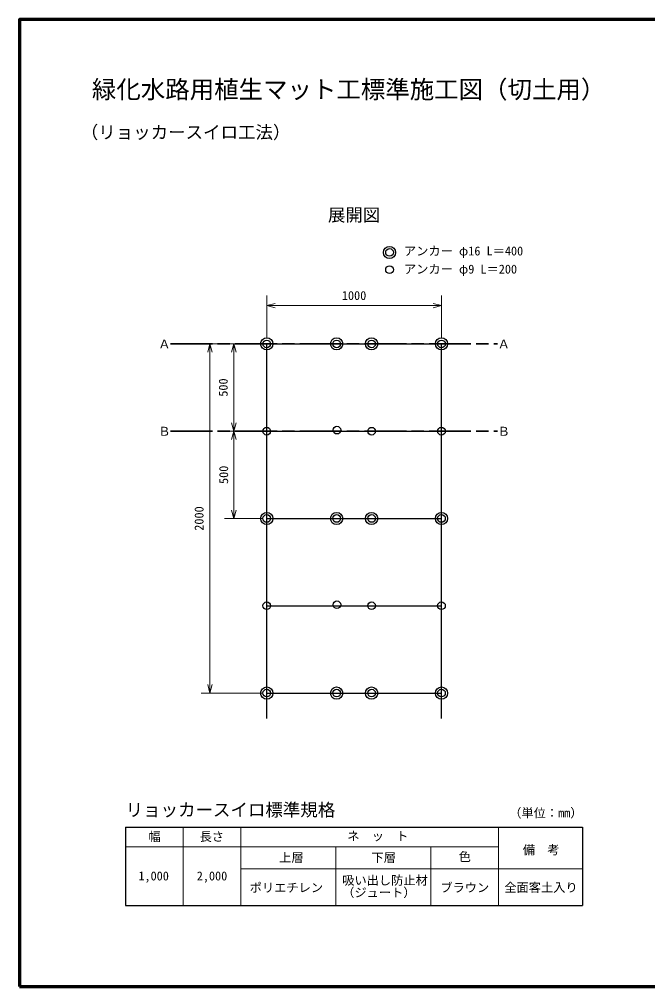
# Model space of a CAD drawing. Units: millimetres, scale not verified. Extents: x 200 to 8201, y 200 to 5823.
# Drawn here: x 200 to 3796, y 200 to 5740 of the extents above; entities that cross this region are included whole.
import ezdxf
from ezdxf.enums import TextEntityAlignment as Align

# ---------------------------------------------------------------- set-up
doc = ezdxf.new("R2010")
doc.units = ezdxf.units.MM
doc.header["$LTSCALE"] = 20
doc.linetypes.add('CHAIN', pattern=[18.5, 12, -1.5, 3.5, -1.5])
for name, color, linetype, lineweight in [('C-BMK', 3, 'CHAIN', 35), ('C-MTR-FRAM', 5, 'Continuous', 25), ('C-MTR-LINE', 5, 'Continuous', 13), ('C-STR', 7, 'Continuous', 25), ('C-STR-DIM', 1, 'Continuous', 13), ('C-STR-TXT', 7, 'Continuous', 25), ('C-TTL', 2, 'Continuous', 70)]:
    doc.layers.add(name, color=color, linetype=linetype, lineweight=lineweight)
for name, color, linetype in [('C-BMK-TXT', 3, 'Continuous'), ('C-MTR', 5, 'Continuous'), ('C-MTR-TXT', 5, 'Continuous'), ('C-TTL-TXT', 7, 'Continuous')]:
    doc.layers.add(name, color=color, linetype=linetype)
doc.styles.add('ＭＳ ゴシック', font='')
doc.styles.get('ＭＳ ゴシック').set_extended_font_data('MS Gothic')

msp = doc.modelspace()

# ---------------------------------------------------------------- linework, layer by layer
at = {"layer": 'C-BMK'}
for p, q in [((1065.08, 3881.35), (2937.69, 3881.35)), ((1065.08, 3381.35), (2937.69, 3381.35))]:
    msp.add_line(p, q, dxfattribs=at)
at = {"layer": 'C-MTR-FRAM'}
for p, q in [((808.31, 1114.1), (808.31, 664.1)), ((808.31, 1114.1), (3423.82, 1114.1)), ((3423.82, 1114.1), (3423.82, 664.1)), ((808.31, 664.1), (3423.82, 664.1))]:
    msp.add_line(p, q, dxfattribs=at)
at = {"layer": 'C-MTR-LINE'}
for p, q in [((1138.31, 1114.1), (1138.31, 664.1)), ((1468.31, 1114.1), (1468.31, 664.1)), ((2942.25, 1114.1), (2942.25, 664.1)), ((808.31, 1000.79), (2942.25, 1000.79)), ((2012.23, 1000.79), (2012.23, 664.1)), ((2556.15, 1000.79), (2556.15, 664.1)), ((1468.31, 874.07), (2942.25, 874.07)), ((2942.25, 875.07), (3423.82, 875.07))]:
    msp.add_line(p, q, dxfattribs=at)
at = {"layer": 'C-STR'}
for p, q in [((1616.07, 3881.35), (2616.07, 3881.35)), ((1616.07, 1735.99), (1616.07, 3881.35)), ((2616.07, 1735.99), (2616.07, 3881.35)), ((1616.07, 3381.35), (2616.07, 3381.35)), ((1616.07, 2881.35), (2616.07, 2881.35)), ((1616.07, 2381.35), (2616.07, 2381.35)), ((1616.07, 1881.35), (2616.07, 1881.35))]:
    msp.add_line(p, q, dxfattribs=at)
for centre, radius in [((1616.07, 3881.35), 35), ((1616.07, 3881.35), 22), ((2016.07, 3881.35), 35), ((2016.07, 3881.35), 22), ((2216.07, 3881.35), 35), ((2216.07, 3881.35), 22), ((2616.07, 3881.35), 35), ((2616.07, 3881.35), 22), ((1616.07, 3381.35), 22), ((2017.42, 3387.32), 22), ((2216.07, 3381.35), 22), ((2616.07, 3381.35), 22), ((1616.07, 2881.35), 35), ((1616.07, 2881.35), 22), ((2016.07, 2881.35), 35), ((2016.07, 2881.35), 22), ((2216.07, 2881.35), 35), ((2216.07, 2881.35), 22), ((2616.07, 2881.35), 35), ((2616.07, 2881.35), 22), ((1616.07, 2381.35), 22), ((2017.42, 2387.32), 22), ((2216.07, 2381.35), 22), ((2616.07, 2381.35), 22), ((1616.07, 1881.35), 35), ((1616.07, 1881.35), 22), ((2016.07, 1881.35), 35), ((2016.07, 1881.35), 22), ((2216.07, 1881.35), 35), ((2216.07, 1881.35), 22), ((2616.07, 1881.35), 35), ((2616.07, 1881.35), 22)]:
    msp.add_circle(centre, radius, dxfattribs=at)
at = {"layer": 'C-STR-DIM'}
for p, q in [((1616.07, 3911.35), (1616.07, 4158.06)), ((2616.07, 3911.35), (2616.07, 4158.06)), ((1616.07, 4100.35), (1664.36, 4113.29)), ((1616.07, 4100.35), (1616.07, 4066.06)), ((1616.07, 4100.35), (1664.36, 4087.41)), ((1616.07, 4100.35), (2616.07, 4100.35)), ((2616.07, 4100.35), (2567.77, 4113.29)), ((2616.07, 4100.35), (2567.77, 4087.41)), ((2616.07, 4100.35), (2616.07, 4066.06)), ((1241.17, 3881.35), (1467.59, 3881.35)), ((1290.8, 3881.35), (1277.86, 3833.05)), ((1290.8, 3881.35), (1303.74, 3833.05)), ((1290.8, 3881.35), (1290.8, 1881.35)), ((1594.2, 3881.35), (1374.2, 3881.35)), ((1427.59, 3881.35), (1414.65, 3833.05)), ((1427.59, 3881.35), (1440.53, 3833.05)), ((1427.59, 3381.35), (1427.59, 3881.35)), ((1434.2, 3881.35), (1467.59, 3881.35)), ((1594.2, 3381.35), (1374.2, 3381.35)), ((1427.59, 3381.35), (1414.65, 3429.64)), ((1427.59, 3381.35), (1414.65, 3333.05)), ((1427.59, 3381.35), (1440.53, 3429.64)), ((1427.59, 2881.35), (1427.59, 3381.35)), ((1427.59, 3381.35), (1440.53, 3333.05)), ((1434.2, 3381.35), (1467.59, 3381.35)), ((1594.2, 2881.35), (1374.2, 2881.35)), ((1427.59, 2881.35), (1414.65, 2929.64)), ((1427.59, 2881.35), (1440.53, 2929.64)), ((1434.2, 2881.35), (1467.59, 2881.35)), ((1290.8, 1881.35), (1277.86, 1929.64)), ((1290.8, 1881.35), (1303.74, 1929.64)), ((1467.59, 1881.35), (1241.17, 1881.35)), ((1301.64, 1881.35), (1330.8, 1881.35)), ((1594.2, 1881.35), (1374.2, 1881.35))]:
    msp.add_line(p, q, dxfattribs=at)
at = {"layer": 'C-STR-TXT'}
for centre, radius in [((2318.84, 4404.99), 35), ((2318.84, 4404.99), 22), ((2318.84, 4306.08), 22)]:
    msp.add_circle(centre, radius, dxfattribs=at)
at = {"layer": 'C-TTL'}
msp.add_lwpolyline([(200, 200), (8200, 200), (8200, 5740), (200, 5740)], close=True, dxfattribs=at)

# ---------------------------------------------------------------- texts
at = {"layer": 'C-BMK-TXT', "style": 'ＭＳ ゴシック'}
for s, p in [('Ａ', (995.08, 3880.61)), ('Ａ', (2937.69, 3880.61)), ('Ｂ', (995.08, 3380.61)), ('Ｂ', (2937.69, 3380.61))]:
    msp.add_text(s, height=51.32, dxfattribs=at).set_placement(p, align=Align.MIDDLE_LEFT)
at = {"layer": 'C-MTR', "style": 'ＭＳ ゴシック'}
msp.add_text('リョッカースイロ標準規格', height=73.31, dxfattribs=at).set_placement((808.31, 1154.1), align=Align.BOTTOM_LEFT)
at = {"layer": 'C-MTR-TXT', "style": 'ＭＳ ゴシック'}
for s, p in [('（単位：mm）', (3003.82, 1154.1)), ('幅', (939.04, 1018.39)), ('長さ', (1231.77, 1018.39)), ('ネ\u3000ッ\u3000ト', (2076.78, 1021.35)), ('備\u3000考', (3081.61, 942.59)), ('1,000', (881.33, 793.01)), ('2,000', (1215.42, 793.01))]:
    msp.add_text(s, height=51.32, dxfattribs=at).set_placement(p, align=Align.BOTTOM_LEFT)
for s, p in [('上層', (1756.95, 898.59)), ('下層', (2285.53, 898.59)), ('色', (2749.55, 903.55))]:
    msp.add_text(s, height=51.32, dxfattribs=at).set_placement(p, align=Align.BOTTOM_CENTER)
for s, p in [('吸い出し防止材', (2047.93, 834.89)), ('（ジュート）', (2047.93, 764.89))]:
    msp.add_text(s, height=51.32, dxfattribs=at).set_placement(p, align=Align.TOP_LEFT)
for s, p in [('ポリエチレン', (1728.34, 767.18)), ('ブラウン', (2749.55, 767.18)), ('全面客土入り', (3185.76, 768.18))]:
    msp.add_text(s, height=51.32, dxfattribs=at).set_placement(p, align=Align.MIDDLE_CENTER)
at = {"layer": 'C-STR-DIM', "color": 7, "style": 'ＭＳ ゴシック'}
msp.add_text('1000', height=51.32, dxfattribs=at).set_placement((2046.07, 4117.17), align=Align.BOTTOM_LEFT)
for s, p in [('500', (1407.86, 3578.85)), ('500', (1410.31, 3078.85)), ('2000', (1269.49, 2811.35))]:
    msp.add_text(s, height=51.32, rotation=90, dxfattribs=at).set_placement(p, align=Align.BOTTOM_LEFT)
at = {"layer": 'C-STR-TXT', "style": 'ＭＳ ゴシック'}
for s, p in [('アンカー φ16 L＝400', (2401.36, 4372.43)), ('アンカー φ9 L＝200', (2401.36, 4268.52))]:
    msp.add_text(s, height=51.32, dxfattribs=at).set_placement(p, align=Align.BOTTOM_LEFT)
at = {"layer": 'C-TTL-TXT', "color": 3, "style": 'ＭＳ ゴシック'}
for s, height, p in [('緑化水路用植生マット工標準施工図（切土用）', 102.6, (615.27, 5256.74)), ('（リョッカースイロ工法）', 73.31, (551.57, 5034.74))]:
    msp.add_text(s, height=height, dxfattribs=at).set_placement(p, align=Align.BOTTOM_LEFT)
at = {"layer": 'C-TTL-TXT', "style": 'ＭＳ ゴシック'}
msp.add_text('展開図', height=73.31, dxfattribs=at).set_placement((1966.07, 4656.38), align=Align.TOP_LEFT)

doc.saveas('drawing.dxf')
